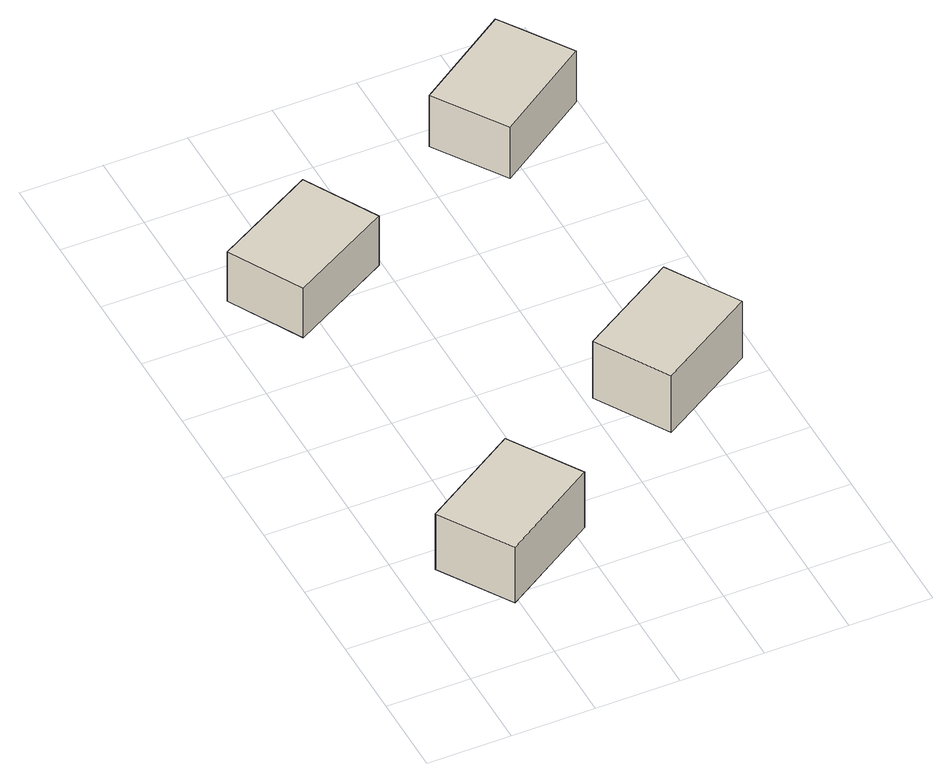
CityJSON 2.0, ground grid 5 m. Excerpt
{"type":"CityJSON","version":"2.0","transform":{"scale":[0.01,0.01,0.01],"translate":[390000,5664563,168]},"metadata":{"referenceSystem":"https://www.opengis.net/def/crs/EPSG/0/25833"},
"CityObjects":{
"building1":{"type":"Building","attributes":{"Gemeindeschluessel":"14627100","BezugspunktDach":"2200","function":"31001_9998","measuredHeight":4.21,"storeysAboveGround":1},"geometry":[{"type":"Solid","lod":"1","boundaries":[[[[0,1,2,3]],[[4,5,6,7]],[[4,7,3,2]],[[5,4,2,1]],[[6,5,1,0]],[[7,6,0,3]]]]}]},
"building2":{"type":"Building","attributes":{"Gemeindeschluessel":"14627100","BezugspunktDach":"2200","function":"31001_9998","measuredHeight":4.26,"storeysAboveGround":1},"geometry":[{"type":"Solid","lod":"1","boundaries":[[[[8,9,10,11]],[[12,13,14,15]],[[12,15,11,10]],[[13,12,10,9]],[[14,13,9,8]],[[15,14,8,11]]]]}]},
"building3":{"type":"Building","attributes":{"Gemeindeschluessel":"14627100","BezugspunktDach":"2200","function":"31001_9998","measuredHeight":4.21,"storeysAboveGround":1},"geometry":[{"type":"Solid","lod":"1","boundaries":[[[[16,17,18,19,20]],[[21,22,23,24,25]],[[21,25,20,19]],[[22,21,19,18]],[[23,22,18,17]],[[24,23,17,16]],[[25,24,16,20]]]]}]},
"building4":{"type":"Building","attributes":{"Gemeindeschluessel":"14627100","BezugspunktDach":"2200","function":"31001_9998","measuredHeight":3.92,"storeysAboveGround":1},"geometry":[{"type":"Solid","lod":"1","boundaries":[[[[26,27,28,29,30]],[[31,32,33,34,35]],[[31,35,30,29]],[[32,31,29,28]],[[33,32,28,27]],[[34,33,27,26]],[[35,34,26,30]]]]}]}
},
"vertices":[
[284,39,841],[876,412,841],[610,835,841],[17,462,841],[610,835,439],[876,412,439],[284,39,439],[17,462,439],
[370,2812,390],[982,3152,390],[741,3589,390],[129,3250,390],[741,3589,35],[982,3152,35],[370,2812,35],[129,3250,35],
[1599,846,892],[2197,1210,892],[1992,1545,892],[1936,1637,892],[1339,1272,892],[1936,1637,482],[1992,1545,482],[2197,1210,482],[1599,846,482],[1339,1272,482],
[1892,3428,441],[2472,3818,441],[2291,4089,441],[2194,4233,441],[1613,3843,441],[2194,4233,72],[2291,4089,72],[2472,3818,72],[1892,3428,72],[1613,3843,72]
]}
